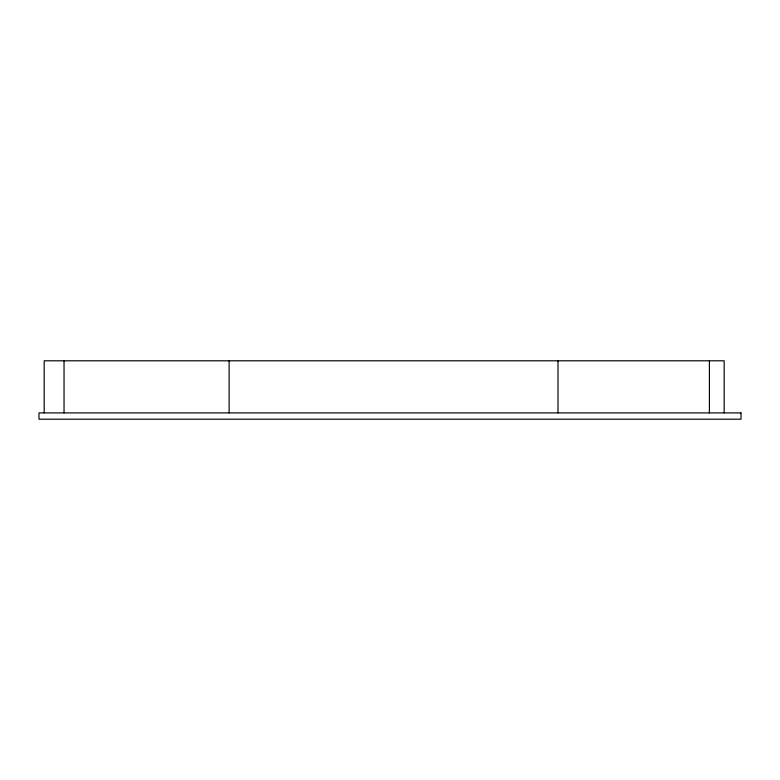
<?xml version="1.0" encoding="UTF-8"?>
<svg xmlns="http://www.w3.org/2000/svg" width="780" height="780" viewBox="0 0 780 780"><rect width="100%" height="100%" fill="white"/><g stroke="black" fill="none" stroke-linecap="round" stroke-linejoin="round"><path stroke-width="1.17" d="M724.162 412.903L724.162 360.799L44.197 360.799L44.197 412.903M709.41 360.799L709.41 412.903M558.012 360.799L558.012 412.903M229.125 360.799L229.125 412.903M64.038 360.799L64.038 412.903M741 412.912L39 412.912L39 419.201L741 419.201L741 412.912"/></g></svg>
